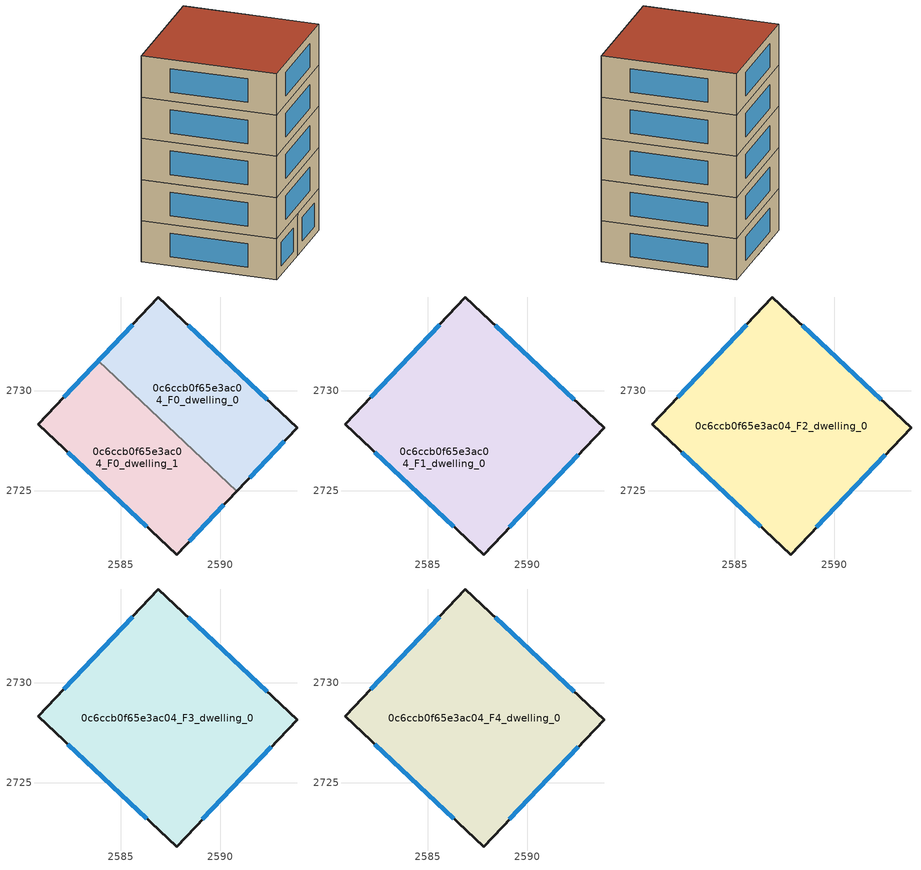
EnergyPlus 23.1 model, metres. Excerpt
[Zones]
0c6ccb0f65e3ac04_F0_dwelling_0
 floor ground (EU_floor_Construction): 2593.83,2728.16 2590.82,2724.98 2583.89,2731.5 2580.87,2728.32 2586.9,2734.68 z0
 wall outside (EU_wall_Construction): 2590.82,2724.98 2593.83,2728.16 2586.9,2734.68 2580.87,2728.32 z0:3
 wall to 0c6ccb0f65e3ac04_F0_dwelling_1 (EU_wall_Construction): 2580.87,2728.32 2583.89,2731.5 2590.82,2724.98 z0:3
 window (EU_Window_Construction): 2585.61,2733.32 2582.16,2729.68 / 2592.34,2729.56 2588.38,2733.28 / 2591.46,2725.66 2593.18,2727.48 z0.64:2.36
0c6ccb0f65e3ac04_F0_dwelling_1
 floor ground (EU_floor_Construction): 2590.82,2724.98 2587.8,2721.81 2580.87,2728.32 2583.89,2731.5 z0
 wall outside (EU_wall_Construction): 2580.87,2728.32 2587.8,2721.81 2590.82,2724.98 z0:3
 window (EU_Window_Construction): 2588.45,2722.49 2590.17,2724.3 / 2582.36,2726.93 2586.32,2723.2 z0.64:2.36
0c6ccb0f65e3ac04_F1_dwelling_0
 floor to 0c6ccb0f65e3ac04_F0_dwelling_0 (EU_floor_Construction): 2593.83,2728.16 2590.82,2724.98 2583.89,2731.5 2580.87,2728.32 2586.9,2734.68 z3
 floor to 0c6ccb0f65e3ac04_F0_dwelling_1 (EU_floor_Construction): 2590.82,2724.98 2587.8,2721.81 2580.87,2728.32 2583.89,2731.5 z3
 wall outside (EU_wall_Construction): 2586.9,2734.68 2580.87,2728.32 2587.8,2721.81 2593.83,2728.16 2586.9,2734.68 z3:6
 window (EU_Window_Construction): 2585.61,2733.32 2582.16,2729.68 / 2592.34,2729.56 2588.38,2733.28 / 2589.09,2723.17 2592.54,2726.8 / 2582.36,2726.93 2586.32,2723.2 z3.64:5.36
0c6ccb0f65e3ac04_F2_dwelling_0
 floor to 0c6ccb0f65e3ac04_F1_dwelling_0 (EU_floor_Construction): 2593.83,2728.16 2587.8,2721.81 2580.87,2728.32 2586.9,2734.68 z6
 wall outside (EU_wall_Construction): 2586.9,2734.68 2580.87,2728.32 2587.8,2721.81 2593.83,2728.16 2586.9,2734.68 z6:9
 window (EU_Window_Construction): 2585.61,2733.32 2582.16,2729.68 / 2592.34,2729.56 2588.38,2733.28 / 2589.09,2723.17 2592.54,2726.8 / 2582.36,2726.93 2586.32,2723.2 z6.64:8.36
0c6ccb0f65e3ac04_F3_dwelling_0
 floor to 0c6ccb0f65e3ac04_F2_dwelling_0 (EU_floor_Construction): 2593.83,2728.16 2587.8,2721.81 2580.87,2728.32 2586.9,2734.68 z9
 wall outside (EU_wall_Construction): 2586.9,2734.68 2580.87,2728.32 2587.8,2721.81 2593.83,2728.16 2586.9,2734.68 z9:12
 window (EU_Window_Construction): 2585.61,2733.32 2582.16,2729.68 / 2592.34,2729.56 2588.38,2733.28 / 2589.09,2723.17 2592.54,2726.8 / 2582.36,2726.93 2586.32,2723.2 z9.64:11.36
0c6ccb0f65e3ac04_F4_dwelling_0
 floor to 0c6ccb0f65e3ac04_F3_dwelling_0 (EU_floor_Construction): 2593.83,2728.16 2587.8,2721.81 2580.87,2728.32 2586.9,2734.68 z12
 wall outside (EU_wall_Construction): 2586.9,2734.68 2580.87,2728.32 2587.8,2721.81 2593.83,2728.16 2586.9,2734.68 z12:15
 window (EU_Window_Construction): 2585.61,2733.32 2582.16,2729.68 / 2592.34,2729.56 2588.38,2733.28 / 2589.09,2723.17 2592.54,2726.8 / 2582.36,2726.93 2586.32,2723.2 z12.64:14.36
 roof outside (EU_roof_Construction): 2587.8,2721.81 2593.83,2728.16 2586.9,2734.68 2580.87,2728.32 z15
[Building]
EU S2 Campaign: North Axis=0; Terrain=City; Solar Distribution=FullExterior
[Site:Location]
Yerevan-Zvartnots.Intl.AP: Latitude=40.15; Longitude=44.383; Time Zone=4; Elevation=854
[SizingPeriod:WeatherFileDays]
AnnualSizingPeriod: Begin Month=1; Begin Day of Month=1; End Month=12; End Day of Month=31; Day of Week for Start Day=Monday; Use Weather File Daylight Saving Period=No; Use Weather File Rain and Snow Indicators=No
[MATERIAL]
EU_InternalMass_Material: Roughness=MediumRough; Thickness=0.1; Conductivity=1; Density=1800; Specific Heat=900; Thermal Absorptance=0.9; Solar Absorptance=0.7; Visible Absorptance=0.7
[MATERIAL:NOMASS] Roughness=MediumRough; Thermal Absorptance=0.9; Solar Absorptance=0.7; Visible Absorptance=0.7
Name | Thermal Resistance
EU_wall_NoMass | 1.05043
EU_roof_NoMass | 1.45357
EU_floor_NoMass | 0.478065
[WINDOWMATERIAL:SIMPLEGLAZINGSYSTEM]
EU_Window_SimpleGlazing: UFactor=2.5566; Solar Heat Gain Coefficient=0.75; Visible Transmittance=0.75
[CONSTRUCTION]
EU_wall_Construction: EU_wall_NoMass
EU_roof_Construction: EU_roof_NoMass
EU_floor_Construction: EU_floor_NoMass
EU_Window_Construction: EU_Window_SimpleGlazing
EU_InternalMass_Construction: EU_InternalMass_Material
[ZONE] Type=1; Multiplier=1; Ceiling Height=autocalculate; Floor Area=autocalculate; Part of Total Floor Area=Yes
Name | Volume
0c6ccb0f65e3ac04_F0_dwelling_0 | 124.941
0c6ccb0f65e3ac04_F1_dwelling_0; 0c6ccb0f65e3ac04_F2_dwelling_0; 0c6ccb0f65e3ac04_F3_dwelling_0; 0c6ccb0f65e3ac04_F4_dwelling_0 | 249.892
0c6ccb0f65e3ac04_F0_dwelling_1 | 124.952
[INTERNALMASS] Construction=EU_InternalMass_Construction
Name | Zone or ZoneList | Surface Area
0c6ccb0f65e3ac04_F0_dwelling_0_EU_InternalMass | 0c6ccb0f65e3ac04_F0_dwelling_0 | 41.6471
0c6ccb0f65e3ac04_F0_dwelling_1_EU_InternalMass | 0c6ccb0f65e3ac04_F0_dwelling_1 | 41.6505
0c6ccb0f65e3ac04_F1_dwelling_0_EU_InternalMass | 0c6ccb0f65e3ac04_F1_dwelling_0 | 83.2976
0c6ccb0f65e3ac04_F2_dwelling_0_EU_InternalMass | 0c6ccb0f65e3ac04_F2_dwelling_0 | 83.2976
0c6ccb0f65e3ac04_F3_dwelling_0_EU_InternalMass | 0c6ccb0f65e3ac04_F3_dwelling_0 | 83.2976
0c6ccb0f65e3ac04_F4_dwelling_0_EU_InternalMass | 0c6ccb0f65e3ac04_F4_dwelling_0 | 83.2976
[OTHEREQUIPMENT] Fuel Type=Electricity; Design Level Calculation Method=Watts/Area; Power per Zone Floor Area=1; Fraction Latent=0; Fraction Radiant=0; Fraction Lost=0; Carbon Dioxide Generation Rate=0; EndUse Subcategory=EU_Step8_InternalGains
Name | Zone or ZoneList or Space or SpaceList | Schedule
EU_Step8_InternalGain_0c6ccb0f65e3ac04_F0_dwelling_0_f000 | 0c6ccb0f65e3ac04_F0_dwelling_0 | EU_Step8_GainSchedule_0c6ccb0f65e3ac04_F0_dwelling_0_f000
EU_Step8_InternalGain_0c6ccb0f65e3ac04_F0_dwelling_1_f000 | 0c6ccb0f65e3ac04_F0_dwelling_1 | EU_Step8_GainSchedule_0c6ccb0f65e3ac04_F0_dwelling_1_f000
EU_Step8_InternalGain_0c6ccb0f65e3ac04_F1_dwelling_0_f000 | 0c6ccb0f65e3ac04_F1_dwelling_0 | EU_Step8_GainSchedule_0c6ccb0f65e3ac04_F1_dwelling_0_f000
EU_Step8_InternalGain_0c6ccb0f65e3ac04_F2_dwelling_0_f000 | 0c6ccb0f65e3ac04_F2_dwelling_0 | EU_Step8_GainSchedule_0c6ccb0f65e3ac04_F2_dwelling_0_f000
EU_Step8_InternalGain_0c6ccb0f65e3ac04_F3_dwelling_0_f000 | 0c6ccb0f65e3ac04_F3_dwelling_0 | EU_Step8_GainSchedule_0c6ccb0f65e3ac04_F3_dwelling_0_f000
EU_Step8_InternalGain_0c6ccb0f65e3ac04_F4_dwelling_0_f000 | 0c6ccb0f65e3ac04_F4_dwelling_0 | EU_Step8_GainSchedule_0c6ccb0f65e3ac04_F4_dwelling_0_f000
[ZONEVENTILATION:DESIGNFLOWRATE] Schedule=EU_AlwaysOn; Design Flow Rate Calculation Method=AirChanges/Hour; Air Changes per Hour=0.557805; Ventilation Type=Natural; Fan Pressure Rise=0; Fan Total Efficiency=1; Constant Term Coefficient=1; Temperature Term Coefficient=0; Velocity Term Coefficient=0; Velocity Squared Term Coefficient=0; Minimum Indoor Temperature=-100; Maximum Indoor Temperature=100; Delta Temperature=-100; Minimum Outdoor Temperature=-100; Maximum Outdoor Temperature=100; Maximum Wind Speed=40
Name | Zone or ZoneList or Space or SpaceList
EU_ConstantAir_0c6ccb0f65e3ac04_F0_dwelling_0 | 0c6ccb0f65e3ac04_F0_dwelling_0
EU_ConstantAir_0c6ccb0f65e3ac04_F0_dwelling_1 | 0c6ccb0f65e3ac04_F0_dwelling_1
EU_ConstantAir_0c6ccb0f65e3ac04_F1_dwelling_0 | 0c6ccb0f65e3ac04_F1_dwelling_0
EU_ConstantAir_0c6ccb0f65e3ac04_F2_dwelling_0 | 0c6ccb0f65e3ac04_F2_dwelling_0
EU_ConstantAir_0c6ccb0f65e3ac04_F3_dwelling_0 | 0c6ccb0f65e3ac04_F3_dwelling_0
EU_ConstantAir_0c6ccb0f65e3ac04_F4_dwelling_0 | 0c6ccb0f65e3ac04_F4_dwelling_0
[HVACTEMPLATE:THERMOSTAT] Constant Heating Setpoint=20; Constant Cooling Setpoint=50
EU_HeatOnly_0c6ccb0f65e3ac04_F0_dwelling_0; EU_HeatOnly_0c6ccb0f65e3ac04_F0_dwelling_1; EU_HeatOnly_0c6ccb0f65e3ac04_F1_dwelling_0; EU_HeatOnly_0c6ccb0f65e3ac04_F2_dwelling_0; EU_HeatOnly_0c6ccb0f65e3ac04_F3_dwelling_0; EU_HeatOnly_0c6ccb0f65e3ac04_F4_dwelling_0
[HVACTEMPLATE:ZONE:IDEALLOADSAIRSYSTEM] System Availability Schedule=EU_AlwaysOn; Maximum Heating Supply Air Temperature=50; Minimum Cooling Supply Air Temperature=13; Maximum Heating Supply Air Humidity Ratio=0.0156; Minimum Cooling Supply Air Humidity Ratio=0.0077; Heating Limit=NoLimit; Cooling Limit=NoLimit; Heating Availability Schedule=EU_AlwaysOn; Cooling Availability Schedule=EU_CoolingOff; Dehumidification Control Type=ConstantSensibleHeatRatio; Cooling Sensible Heat Ratio=0.7; Dehumidification Setpoint=60; Humidification Control Type=None; Humidification Setpoint=30; Outdoor Air Method=None; Outdoor Air Flow Rate per Person=0.00944; Outdoor Air Flow Rate per Zone Floor Area=0; Outdoor Air Flow Rate per Zone=0; Demand Controlled Ventilation Type=None; Outdoor Air Economizer Type=NoEconomizer; Heat Recovery Type=None; Sensible Heat Recovery Effectiveness=0.7; Latent Heat Recovery Effectiveness=0.65
Name | Template Thermostat
0c6ccb0f65e3ac04_F0_dwelling_0 | EU_HeatOnly_0c6ccb0f65e3ac04_F0_dwelling_0
0c6ccb0f65e3ac04_F0_dwelling_1 | EU_HeatOnly_0c6ccb0f65e3ac04_F0_dwelling_1
0c6ccb0f65e3ac04_F1_dwelling_0 | EU_HeatOnly_0c6ccb0f65e3ac04_F1_dwelling_0
0c6ccb0f65e3ac04_F2_dwelling_0 | EU_HeatOnly_0c6ccb0f65e3ac04_F2_dwelling_0
0c6ccb0f65e3ac04_F3_dwelling_0 | EU_HeatOnly_0c6ccb0f65e3ac04_F3_dwelling_0
0c6ccb0f65e3ac04_F4_dwelling_0 | EU_HeatOnly_0c6ccb0f65e3ac04_F4_dwelling_0
[SIZING:ZONE] Zone Cooling Design Supply Air Temperature Input Method=SupplyAirTemperature; Zone Cooling Design Supply Air Temperature=13; Zone Heating Design Supply Air Temperature Input Method=SupplyAirTemperature; Zone Heating Design Supply Air Temperature=50; Zone Cooling Design Supply Air Humidity Ratio=0.008; Zone Heating Design Supply Air Humidity Ratio=0.008; Cooling Design Air Flow Method=DesignDay; Cooling Design Air Flow Rate=0; Cooling Minimum Air Flow per Zone Floor Area=0.000762; Cooling Minimum Air Flow=0; Cooling Minimum Air Flow Fraction=0.2; Heating Design Air Flow Method=DesignDay; Heating Design Air Flow Rate=0; Heating Maximum Air Flow per Zone Floor Area=0.002032; Heating Maximum Air Flow=0.141576; Heating Maximum Air Flow Fraction=0.3; Account for Dedicated Outdoor Air System=No; Dedicated Outdoor Air System Control Strategy=NeutralSupplyAir; Dedicated Outdoor Air Low Setpoint Temperature for Design=autosize; Dedicated Outdoor Air High Setpoint Temperature for Design=autosize; Zone Load Sizing Method=Sensible Load Only No Latent Load; Zone Latent Cooling Design Supply Air Humidity Ratio Input Method=HumidityRatioDifference; Zone Cooling Design Supply Air Humidity Ratio Difference=0.005; Zone Latent Heating Design Supply Air Humidity Ratio Input Method=HumidityRatioDifference; Zone Humidification Design Supply Air Humidity Ratio Difference=0.005
0c6ccb0f65e3ac04_F0_dwelling_0; 0c6ccb0f65e3ac04_F0_dwelling_1; 0c6ccb0f65e3ac04_F1_dwelling_0; 0c6ccb0f65e3ac04_F2_dwelling_0; 0c6ccb0f65e3ac04_F3_dwelling_0; 0c6ccb0f65e3ac04_F4_dwelling_0
[SCHEDULE:CONSTANT]
Name | Hourly Value
EU_AlwaysOn | 1
EU_CoolingOff | 0
[SCHEDULE:FILE] Column Number=1; Rows to Skip at Top=0; Number of Hours of Data=8760; Column Separator=Comma; Interpolate to Timestep=No; Minutes per Item=60; Adjust Schedule for Daylight Savings=Yes
Name | File
EU_Step8_GainSchedule_0c6ccb0f65e3ac04_F0_dwelling_0_f000 | ../../schedules/0c6ccb0f65e3ac04/0c6ccb0f65e3ac04_F0_dwelling_0_f000_gain.csv
EU_Step8_GainSchedule_0c6ccb0f65e3ac04_F0_dwelling_1_f000 | ../../schedules/0c6ccb0f65e3ac04/0c6ccb0f65e3ac04_F0_dwelling_1_f000_gain.csv
EU_Step8_GainSchedule_0c6ccb0f65e3ac04_F1_dwelling_0_f000 | ../../schedules/0c6ccb0f65e3ac04/0c6ccb0f65e3ac04_F1_dwelling_0_f000_gain.csv
EU_Step8_GainSchedule_0c6ccb0f65e3ac04_F2_dwelling_0_f000 | ../../schedules/0c6ccb0f65e3ac04/0c6ccb0f65e3ac04_F2_dwelling_0_f000_gain.csv
EU_Step8_GainSchedule_0c6ccb0f65e3ac04_F3_dwelling_0_f000 | ../../schedules/0c6ccb0f65e3ac04/0c6ccb0f65e3ac04_F3_dwelling_0_f000_gain.csv
EU_Step8_GainSchedule_0c6ccb0f65e3ac04_F4_dwelling_0_f000 | ../../schedules/0c6ccb0f65e3ac04/0c6ccb0f65e3ac04_F4_dwelling_0_f000_gain.csv
